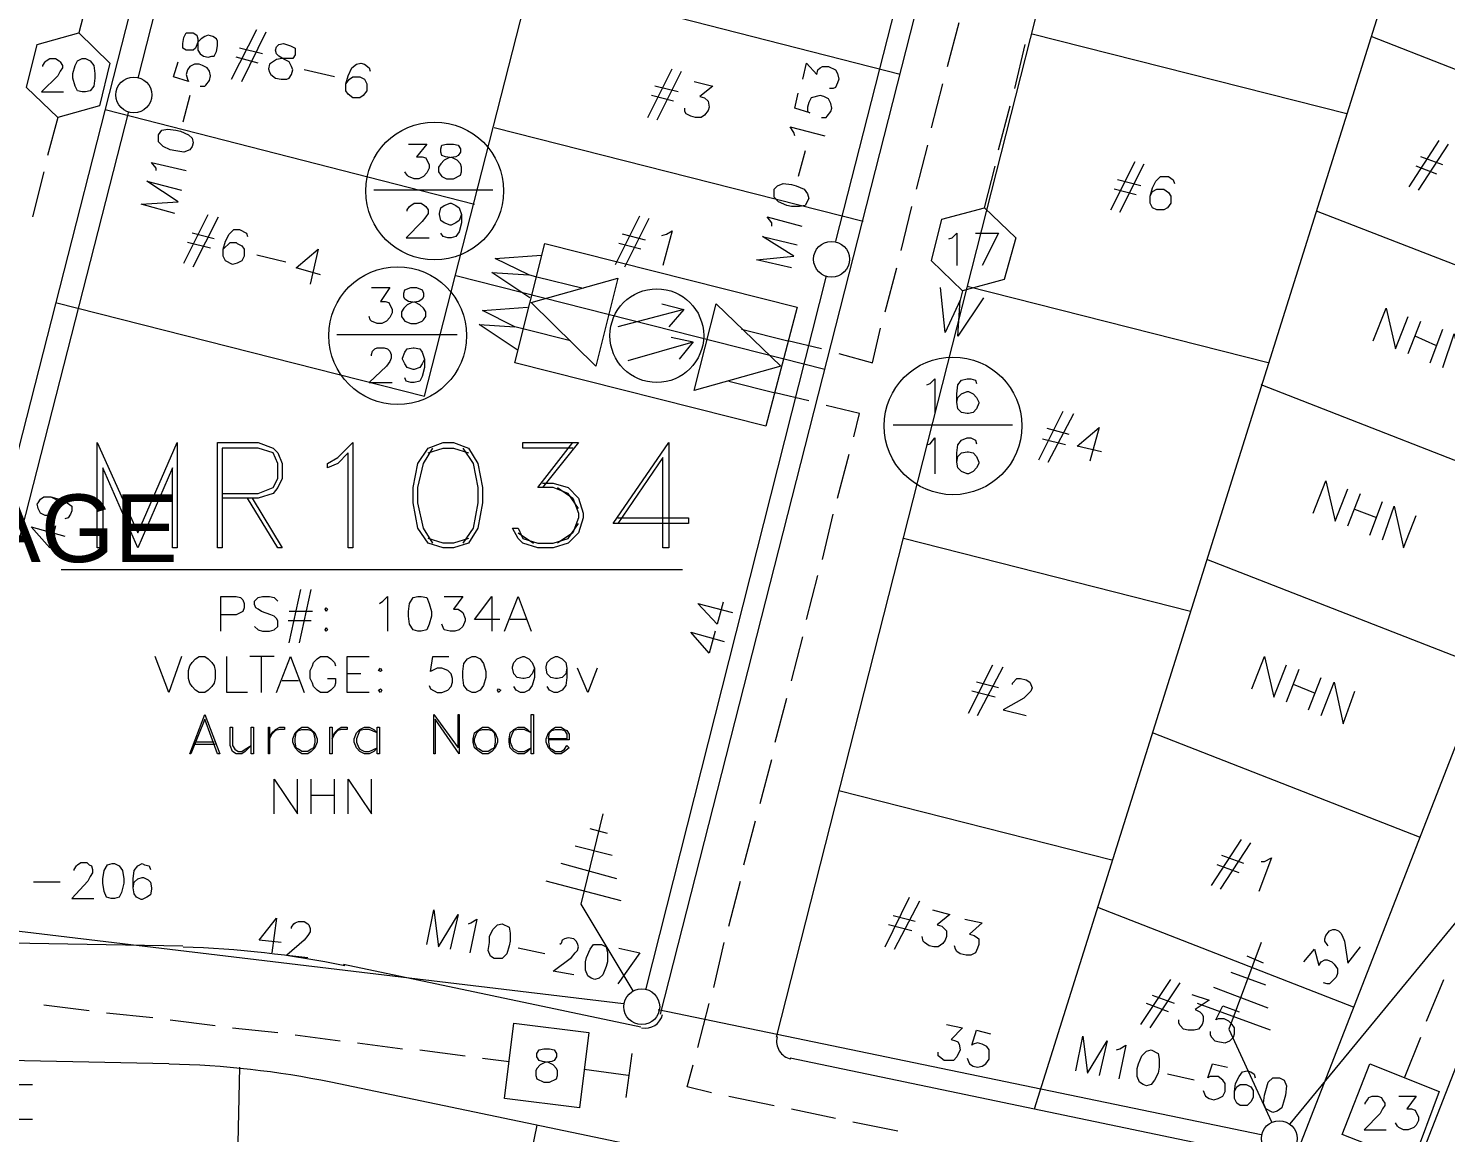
# Model space of a CAD drawing. Header units: millimetres. Extents: x 3.6 to 37.8, y 0.6 to 28.7.
# Drawn here: x 19.08 to 24.19, y 16.17 to 20.15 of the extents above; entities that cross this region are included whole.
import ezdxf

# ---------------------------------------------------------------- set-up
doc = ezdxf.new("R2010")
doc.units = ezdxf.units.MM
for name, color, linetype, true_color in [('PDF_S45$Actives-NodeReceiver', 104, 'Continuous', 0x009525), ('PDF_S45$Cable-565', 23, 'Continuous', 0xdd8a6e), ('PDF_S45$LOTS', 254, 'Continuous', 0xdcdcdc), ('PDF_S45$ROAD', 8, 'Continuous', 0x808080), ('PDF_S45$SDU', 157, 'Continuous', 0x396472), ('PDF_S45$Symbols-Ground', 12, 'Continuous', 0xb80000)]:
    doc.layers.add(name, color=color, linetype=linetype, true_color=true_color)
for name, color, linetype in [('PDF_S45$NAME-ROAD', 7, 'Continuous'), ('PDF_S45$Passives-TapOffs', 7, 'Continuous'), ('PDF_S45$POLE', 7, 'Continuous'), ('PDF_S45$strand', 7, 'Continuous'), ('PDF_S45$Symbols-EndOfLine', 7, 'Continuous'), ('PDF_S45$Symbols-SelfTerminating', 7, 'Continuous'), ('PDF_S45$Symbols-Terminator', 7, 'Continuous'), ('PDF_Text', 7, 'Continuous')]:
    doc.layers.add(name, color=color, linetype=linetype)
doc.styles.add('PDF Swiss721BT-LightCondensed', font='arial.ttf')

msp = doc.modelspace()

# ---------------------------------------------------------------- linework, layer by layer
at = {"layer": 'PDF_S45$Actives-NodeReceiver', "lineweight": 18}
for points in [[(20.8353, 18.9419), (20.9437, 19.3714), (21.8528, 19.1421), (21.7402, 18.7126)], [(21.1272, 18.9294), (20.8937, 19.1588), (21.2064, 19.2463)], [(21.5609, 19.1546), (21.7944, 18.9294), (21.4816, 18.8419)], [(19.6177, 18.6542), (19.6177, 18.2748), (19.6011, 18.2748), (19.6011, 18.5625), (19.476, 18.2748), (19.3509, 18.5625), (19.3509, 18.2748), (19.33, 18.2748), (19.33, 18.6542), (19.476, 18.329)], [(20.2349, 18.2748), (20.2349, 18.6167), (20.1973, 18.5792), (20.1598, 18.5625), (20.1598, 18.5792), (20.1973, 18.6), (20.2515, 18.6542), (20.2515, 18.2748)], [(20.5768, 18.6542), (20.6143, 18.6542), (20.6685, 18.6334), (20.7019, 18.5792), (20.7186, 18.4916), (20.7186, 18.4374), (20.7019, 18.3456), (20.6685, 18.2914), (20.6143, 18.2748), (20.5768, 18.2748), (20.5226, 18.2914), (20.4851, 18.3456), (20.4684, 18.4374), (20.4684, 18.4916), (20.4851, 18.5792), (20.5226, 18.6334)], [(20.4851, 18.0996), (20.4976, 18.0996), (20.5184, 18.0955), (20.5268, 18.0746), (20.5351, 18.0454), (20.5351, 18.0287), (20.5268, 17.9995), (20.5184, 17.9787), (20.4976, 17.9745), (20.4851, 17.9745), (20.4684, 17.9787), (20.4559, 17.9995), (20.4517, 18.0287), (20.4517, 18.0454), (20.4559, 18.0746), (20.4684, 18.0955)], [(20.1556, 18.0579), (20.1598, 18.0538), (20.1556, 18.0454), (20.1515, 18.0538)], [(20.1556, 17.987), (20.1598, 17.9787), (20.1556, 17.9745), (20.1515, 17.9787)], [(19.697, 17.8828), (19.7178, 17.8828), (19.7303, 17.8745), (19.7428, 17.8619), (19.7512, 17.8494), (19.7553, 17.8328), (19.7553, 17.8036), (19.7512, 17.7869), (19.7428, 17.7744), (19.7303, 17.7619), (19.7178, 17.7535), (19.697, 17.7535), (19.6844, 17.7619), (19.6719, 17.7744), (19.6636, 17.7869), (19.6594, 17.8036), (19.6594, 17.8328), (19.6636, 17.8494), (19.6719, 17.8619), (19.6844, 17.8745)], [(20.681, 17.8828), (20.6935, 17.8828), (20.7102, 17.8745), (20.7227, 17.8578), (20.7311, 17.8286), (20.7311, 17.8077), (20.7227, 17.7785), (20.7102, 17.7619), (20.6935, 17.7535), (20.681, 17.7535), (20.6644, 17.7619), (20.6519, 17.7785), (20.6477, 17.8077), (20.6477, 17.8286), (20.6519, 17.8578), (20.6644, 17.8745)], [(20.8979, 17.8202), (20.8854, 17.8077), (20.8687, 17.8036), (20.8645, 17.8036), (20.8437, 17.8077), (20.8312, 17.8202), (20.827, 17.8411), (20.827, 17.8453), (20.8312, 17.8619), (20.8437, 17.8745), (20.8645, 17.8828), (20.8687, 17.8828), (20.8854, 17.8745), (20.8979, 17.8619), (20.9062, 17.8411)], [(21.0188, 17.8202), (21.0063, 17.8077), (20.9896, 17.8036), (20.9813, 17.8036), (20.9646, 17.8077), (20.9521, 17.8202), (20.9479, 17.8411), (20.9479, 17.8453), (20.9521, 17.8619), (20.9646, 17.8745), (20.9813, 17.8828), (20.9896, 17.8828), (21.0063, 17.8745), (21.0188, 17.8619), (21.023, 17.8411)], [(20.3516, 17.8411), (20.3558, 17.8328), (20.3516, 17.8286), (20.3433, 17.8328)], [(20.3516, 17.766), (20.3558, 17.7619), (20.3516, 17.7535), (20.3433, 17.7619)], [(20.7769, 17.766), (20.7853, 17.7619), (20.7769, 17.7535), (20.7728, 17.7619)], [(19.7178, 17.6743), (19.772, 17.5325), (19.7637, 17.5325), (19.7178, 17.6576), (19.6678, 17.5325), (19.6636, 17.5325)], [(20.6352, 17.5325), (20.5476, 17.6576), (20.5476, 17.5325), (20.5434, 17.5325), (20.5434, 17.6743), (20.631, 17.5534), (20.631, 17.6743), (20.6352, 17.6743)], [(20.902, 17.5325), (20.8937, 17.5325), (20.8937, 17.6743), (20.902, 17.6743)], [(19.8846, 17.5617), (19.8638, 17.5409), (19.8512, 17.5325), (19.8304, 17.5325), (19.8179, 17.5409), (19.8095, 17.5617), (19.8095, 17.6284), (19.8179, 17.6284), (19.8179, 17.5617), (19.8262, 17.5492), (19.8387, 17.5409), (19.8512, 17.5409), (19.8638, 17.5492)], [(19.8929, 17.5325), (19.8846, 17.5325), (19.8846, 17.6284), (19.8929, 17.6284)], [(19.9513, 17.5325), (19.9471, 17.5325), (19.9471, 17.6284), (19.9513, 17.6284)], [(20.0055, 17.6201), (19.9888, 17.6201), (19.9722, 17.6159), (19.9597, 17.6034), (19.9513, 17.5867), (19.9597, 17.6076), (19.9722, 17.6201), (19.9888, 17.6284), (20.0055, 17.6284)], [(20.0681, 17.6284), (20.0889, 17.6284), (20.1014, 17.6201), (20.1139, 17.6076), (20.1223, 17.5867), (20.1223, 17.5742), (20.1139, 17.5534), (20.1014, 17.5409), (20.0889, 17.5325), (20.0681, 17.5325), (20.0556, 17.5409), (20.0431, 17.5534), (20.0347, 17.5742), (20.0347, 17.5867), (20.0431, 17.6076), (20.0556, 17.6201)], [(20.1765, 17.5325), (20.1682, 17.5325), (20.1682, 17.6284), (20.1765, 17.6284)], [(20.2307, 17.6201), (20.2098, 17.6201), (20.1973, 17.6159), (20.1848, 17.6034), (20.1765, 17.5867), (20.1848, 17.6076), (20.1973, 17.6201), (20.2098, 17.6284), (20.2307, 17.6284)], [(20.3391, 17.5534), (20.3266, 17.5409), (20.3099, 17.5325), (20.2932, 17.5325), (20.2766, 17.5409), (20.2641, 17.5534), (20.2557, 17.5742), (20.2557, 17.5867), (20.2641, 17.6076), (20.2766, 17.6201), (20.2932, 17.6284), (20.3099, 17.6284), (20.3266, 17.6201), (20.3391, 17.6076), (20.3099, 17.6201), (20.2932, 17.6201), (20.2766, 17.6159), (20.2724, 17.6076), (20.2641, 17.5867), (20.2641, 17.5742), (20.2724, 17.5534), (20.2766, 17.5492), (20.2932, 17.5409), (20.3099, 17.5409)], [(20.3475, 17.5325), (20.3391, 17.5325), (20.3391, 17.6284), (20.3475, 17.6284)], [(20.7186, 17.6284), (20.7394, 17.6284), (20.7519, 17.6201), (20.7644, 17.6076), (20.7728, 17.5867), (20.7728, 17.5742), (20.7644, 17.5534), (20.7519, 17.5409), (20.7394, 17.5325), (20.7186, 17.5325), (20.7061, 17.5409), (20.6894, 17.5534), (20.6852, 17.5742), (20.6852, 17.5867), (20.6894, 17.6076), (20.7061, 17.6201)], [(20.8937, 17.5534), (20.8812, 17.5409), (20.8687, 17.5325), (20.8478, 17.5325), (20.8312, 17.5409), (20.8186, 17.5534), (20.8145, 17.5742), (20.8145, 17.5867), (20.8186, 17.6076), (20.8312, 17.6201), (20.8478, 17.6284), (20.8687, 17.6284), (20.8812, 17.6201), (20.8937, 17.6076), (20.8687, 17.6201), (20.8478, 17.6201), (20.8312, 17.6159), (20.827, 17.6076), (20.8186, 17.5867), (20.8186, 17.5742), (20.827, 17.5534), (20.8312, 17.5492), (20.8478, 17.5409), (20.8687, 17.5409)], [(20.0681, 17.6201), (20.0889, 17.6201), (20.1014, 17.6159), (20.1098, 17.6076), (20.1139, 17.5867), (20.1139, 17.5742), (20.1098, 17.5534), (20.1014, 17.5492), (20.0889, 17.5409), (20.0681, 17.5409), (20.0556, 17.5492), (20.0472, 17.5534), (20.0431, 17.5742), (20.0431, 17.5867), (20.0472, 17.6076), (20.0556, 17.6159)], [(20.7186, 17.6201), (20.7394, 17.6201), (20.7519, 17.6159), (20.7603, 17.6076), (20.7644, 17.5867), (20.7644, 17.5742), (20.7603, 17.5534), (20.7519, 17.5492), (20.7394, 17.5409), (20.7186, 17.5409), (20.7061, 17.5492), (20.6977, 17.5534), (20.6894, 17.5742), (20.6894, 17.5867), (20.6977, 17.6076), (20.7061, 17.6159)]]:
    msp.add_lwpolyline(points, close=True, dxfattribs=at)
for points in [[(21.0813, 19.2088), (20.9145, 19.2505)], [(21.4441, 19.1337), (21.2064, 19.0712)], [(21.3649, 19.1546), (21.4441, 19.1337), (21.3899, 19.0712)], [(21.0355, 19.0212), (20.8687, 19.0629)], [(21.6526, 19.0629), (21.8194, 19.0212)], [(21.244, 18.9503), (21.4775, 19.017), (21.4274, 18.9544)], [(21.3982, 19.0337), (21.4775, 19.017)], [(21.6067, 18.8752), (21.7735, 18.8335)], [(19.7804, 18.4707), (19.9096, 18.4707), (19.9638, 18.4916), (19.9805, 18.5249), (19.9805, 18.5792), (19.9638, 18.6167), (19.9096, 18.6334), (19.7804, 18.6334), (19.7804, 18.2748), (19.7637, 18.2748), (19.7637, 18.6542), (19.9096, 18.6542), (19.9638, 18.6334), (19.9805, 18.6167), (19.9972, 18.5792), (19.9972, 18.5249), (19.9805, 18.4916), (19.9638, 18.4707), (19.9096, 18.4541), (19.7804, 18.4541)], [(21.0438, 18.6334), (20.8645, 18.6334), (20.8645, 18.6542), (21.0647, 18.6542), (20.9354, 18.4916)], [(21.0647, 18.4165), (21.0271, 18.4707), (20.9729, 18.4916), (20.9187, 18.4916), (21.0438, 18.6542)], [(21.2064, 18.3832), (21.4608, 18.3832), (21.4608, 18.3623), (21.1898, 18.3623), (21.3899, 18.6542), (21.3899, 18.2748), (21.3691, 18.2748), (21.3691, 18.6), (21.2064, 18.3623)], [(20.5393, 18.2914), (20.5059, 18.3456), (20.4851, 18.4374), (20.4851, 18.4916), (20.5059, 18.5792), (20.5393, 18.6334)], [(20.5226, 18.6167), (20.5768, 18.6334), (20.6143, 18.6334), (20.6685, 18.6167)], [(20.6477, 18.6334), (20.6852, 18.5792), (20.7019, 18.4916), (20.7019, 18.4374), (20.6852, 18.3456), (20.6477, 18.2914)], [(20.9354, 18.5083), (20.9729, 18.5083), (21.0271, 18.4916), (21.0647, 18.4541), (21.0813, 18.3998), (21.0813, 18.3832), (21.0647, 18.329), (21.0271, 18.2914), (20.9729, 18.2748), (20.9187, 18.2748), (20.8645, 18.2914), (20.8478, 18.3081), (20.827, 18.3456), (20.8478, 18.3456), (20.8645, 18.3081), (20.9187, 18.2914), (20.9729, 18.2914), (21.0271, 18.3081), (21.0647, 18.3623)], [(20.9896, 18.4916), (21.0438, 18.4541), (21.0647, 18.3998), (21.0647, 18.3832), (21.0438, 18.329), (20.9896, 18.2914)], [(19.8888, 18.4541), (19.9972, 18.2748), (19.9805, 18.2748), (19.8721, 18.4541)], [(20.6685, 18.3081), (20.6143, 18.2914), (20.5768, 18.2914), (20.5226, 18.3081)], [(20.8478, 18.329), (20.902, 18.2914)], [(21.4399, 18.1955), (19.2007, 18.1955)], [(19.7762, 17.9745), (19.7762, 18.0996), (19.8304, 18.0996), (19.8471, 18.0955), (19.8554, 18.0871), (19.8596, 18.0746), (19.8596, 18.0579), (19.8554, 18.0454), (19.8304, 18.0329), (19.7762, 18.0329)], [(19.8971, 17.9912), (19.9096, 17.9787), (19.9263, 17.9745), (19.9513, 17.9745), (19.968, 17.9787), (19.9805, 17.9912), (19.9805, 18.0121), (19.9763, 18.0204), (19.968, 18.0287), (19.9555, 18.0329), (19.9221, 18.0454), (19.9096, 18.0538), (19.9013, 18.0579), (19.8971, 18.0704), (19.8971, 18.0829), (19.9096, 18.0955), (19.9263, 18.0996), (19.9513, 18.0996), (19.968, 18.0955), (19.9805, 18.0829)], [(20.0222, 17.9328), (20.0639, 18.1246)], [(20.0597, 17.9328), (20.1014, 18.1246)], [(20.3475, 18.0746), (20.36, 18.0829), (20.3766, 18.0996), (20.3766, 17.9745)], [(20.581, 18.0996), (20.6477, 18.0996), (20.6143, 18.0538), (20.631, 18.0538), (20.6435, 18.0454), (20.6477, 18.0412), (20.656, 18.0204), (20.656, 18.0121), (20.6477, 17.9912), (20.6352, 17.9787), (20.6185, 17.9745), (20.6018, 17.9745), (20.581, 17.9787), (20.5768, 17.987), (20.5726, 17.9995)], [(20.7811, 18.0162), (20.6894, 18.0162), (20.7519, 18.0996), (20.7519, 17.9745)], [(20.7978, 17.9745), (20.8478, 18.0996), (20.8937, 17.9745)], [(20.1056, 18.0454), (20.0222, 18.0454)], [(20.1014, 18.0121), (20.018, 18.0121)], [(20.877, 18.0162), (20.8186, 18.0162)], [(19.6344, 17.8828), (19.5885, 17.7535), (19.5385, 17.8828)], [(19.8721, 17.7535), (19.797, 17.7535), (19.797, 17.8828)], [(19.968, 17.8828), (19.8804, 17.8828)], [(19.9221, 17.7535), (19.9221, 17.8828)], [(19.9763, 17.7535), (20.0264, 17.8828), (20.0764, 17.7535)], [(20.1598, 17.8036), (20.189, 17.8036), (20.189, 17.7869), (20.1848, 17.7744), (20.1723, 17.7619), (20.1598, 17.7535), (20.1348, 17.7535), (20.1223, 17.7619), (20.1098, 17.7744), (20.1056, 17.7869), (20.0973, 17.8036), (20.0973, 17.8328), (20.1056, 17.8494), (20.1098, 17.8619), (20.1223, 17.8745), (20.1348, 17.8828), (20.1598, 17.8828), (20.1723, 17.8745), (20.1848, 17.8619), (20.189, 17.8494)], [(20.3099, 17.7535), (20.2307, 17.7535), (20.2307, 17.8828), (20.3099, 17.8828)], [(20.5268, 17.7785), (20.5309, 17.766), (20.5559, 17.7535), (20.5726, 17.7535), (20.5935, 17.7619), (20.606, 17.7744), (20.6102, 17.7911), (20.6102, 17.8036), (20.606, 17.8202), (20.5935, 17.8328), (20.5726, 17.8411), (20.5559, 17.8411), (20.5309, 17.8286), (20.5393, 17.8828), (20.5976, 17.8828)], [(20.9062, 17.8411), (20.9062, 17.8077), (20.8979, 17.7785), (20.8854, 17.7619), (20.8687, 17.7535), (20.8562, 17.7535), (20.8395, 17.7619), (20.8312, 17.7744)], [(21.023, 17.8411), (21.023, 17.8077), (21.0188, 17.7785), (21.0063, 17.7619), (20.9896, 17.7535), (20.9771, 17.7535), (20.9604, 17.7619), (20.9521, 17.7744)], [(21.1314, 17.8411), (21.098, 17.7535), (21.0605, 17.8411)], [(20.0556, 17.7952), (19.9972, 17.7952)], [(20.2807, 17.8202), (20.2307, 17.8202)], [(20.9562, 17.5867), (20.9604, 17.6076), (20.9688, 17.6159), (20.9813, 17.6201), (21.0021, 17.6201), (21.0146, 17.6159), (21.023, 17.6034), (21.023, 17.5867), (20.9562, 17.5867), (20.9562, 17.5742), (20.9604, 17.5534), (20.9688, 17.5492), (20.9813, 17.5409), (21.0021, 17.5409), (21.0146, 17.5492), (21.023, 17.5617), (21.0313, 17.5534), (21.0146, 17.5409), (21.0021, 17.5325), (20.9813, 17.5325), (20.9688, 17.5409), (20.9562, 17.5534), (20.9479, 17.5742), (20.9479, 17.5867), (20.9562, 17.6076), (20.9688, 17.6201), (20.9813, 17.6284), (21.0021, 17.6284), (21.0146, 17.6201), (21.023, 17.6159), (21.0313, 17.6034), (21.0313, 17.5826), (20.9562, 17.5826)], [(19.7512, 17.5742), (19.6844, 17.5742)], [(19.7553, 17.5659), (19.6761, 17.5659)]]:
    msp.add_lwpolyline(points, dxfattribs=at)
msp.add_circle((21.3469, 19.0395), 0.1689, dxfattribs=at)
at = {"layer": 'PDF_S45$Cable-565', "lineweight": 13}
for points in [[(19.305, 20.2888), (19.2633, 20.1303)], [(22.3948, 20.0094), (22.4365, 20.1679)], [(22.6367, 19.9302), (22.6742, 20.0886)], [(22.3365, 19.7884), (22.3782, 19.9469)], [(19.1882, 19.8259), (19.1507, 19.6883)], [(22.5783, 19.7092), (22.62, 19.8676)], [(22.2823, 19.5674), (22.324, 19.7259)], [(19.1382, 19.6299), (19.0965, 19.4673)], [(22.5283, 19.5007), (22.5658, 19.6508)], [(22.228, 19.3464), (22.2656, 19.5049)], [(22.1697, 19.1254), (22.2114, 19.2839)], [(22.0029, 18.9753), (22.1238, 18.9419), (22.153, 19.067)], [(21.9403, 18.992), (21.8194, 19.0212)], [(21.8945, 18.8043), (21.7735, 18.8335)], [(22.0571, 18.6751), (22.0779, 18.7585), (21.957, 18.7876)], [(21.9987, 18.4541), (22.0404, 18.6125)], [(21.9445, 18.2331), (21.982, 18.3957)], [(21.8861, 18.0162), (21.9278, 18.1747)], [(21.8319, 17.7952), (21.8736, 17.9537)], [(21.7735, 17.5742), (21.8152, 17.7327)], [(21.7193, 17.3532), (21.761, 17.5117)], [(21.6609, 17.1322), (21.7026, 17.2907)], [(21.6067, 16.9112), (21.6484, 17.0738)], [(21.5525, 16.6902), (21.5901, 16.8528)], [(24.1211, 16.5693), (24.1837, 16.7194)], [(19.1382, 16.6277), (19.3008, 16.6068)], [(21.4942, 16.4734), (21.5359, 16.6318)], [(19.3634, 16.5985), (19.5302, 16.5818)], [(19.5927, 16.5735), (19.7553, 16.5526)], [(19.8179, 16.5443), (19.9805, 16.5276)], [(20.0431, 16.5193), (20.2057, 16.4984)], [(24.0419, 16.365), (24.1003, 16.5109)], [(20.2682, 16.4901), (20.4308, 16.4692)], [(20.4934, 16.465), (20.656, 16.4442)], [(20.7186, 16.4359), (20.8145, 16.4233)], [(21.5442, 16.3108), (21.4566, 16.3316), (21.4775, 16.4108)], [(21.6067, 16.2983), (21.7694, 16.2649)], [(21.8319, 16.2524), (21.9904, 16.219)], [(22.0529, 16.2065), (22.2155, 16.1732)]]:
    msp.add_lwpolyline(points, dxfattribs=at)
at = {"layer": 'PDF_S45$LOTS', "lineweight": 0}
for points in [[(19.1799, 19.1588), (20.5101, 18.821), (21.5734, 22.9825)], [(22.7076, 16.2524), (24.6799, 22.528)], [(22.2239, 19.9802), (20.8937, 20.3221)], [(23.8334, 19.8384), (22.6992, 20.1262)], [(25.051, 19.6758), (23.921, 20.1178)], [(19.3592, 19.8551), (20.6894, 19.5132)], [(22.0904, 19.4506), (20.7603, 19.7884)], [(24.8133, 19.067), (23.725, 19.4882)], [(21.9528, 18.9169), (20.6227, 19.2547)], [(23.5499, 18.9419), (22.4657, 19.2171)], [(24.5715, 18.4541), (23.5249, 18.8627)], [(23.2705, 18.0454), (22.2364, 18.3081)], [(24.3338, 17.8411), (23.3289, 18.2331)], [(24.0961, 17.2323), (23.1329, 17.6076)], [(22.987, 17.1489), (22.0029, 17.3991)], [(23.8584, 16.6193), (22.9369, 16.9779)], [(19.8429, 16.4025), (19.8095, 14.868)], [(20.9145, 16.194), (20.7769, 15.5185)]]:
    msp.add_lwpolyline(points, dxfattribs=at)
at = {"layer": 'PDF_S45$NAME-ROAD', "lineweight": 9}
msp.add_lwpolyline([(19.0965, 16.2149), (19.0006, 16.2149), (19.0048, 16.34), (19.0965, 16.34)], dxfattribs=at)
at = {"layer": 'PDF_S45$Passives-TapOffs', "lineweight": 9}
for points in [[(19.3384, 19.8676), (19.1882, 19.8259), (19.0757, 19.9343), (19.1132, 20.0886), (19.2633, 20.1303), (19.3759, 20.0219)], [(19.2758, 20.0386), (19.2883, 20.0386), (19.305, 20.0303), (19.3175, 20.0136), (19.3217, 19.9844), (19.3217, 19.9677), (19.3175, 19.9385), (19.305, 19.9218), (19.2883, 19.9177), (19.2758, 19.9177), (19.2591, 19.9218), (19.2508, 19.9385), (19.2424, 19.9677), (19.2424, 19.9844), (19.2508, 20.0136), (19.2591, 20.0303)], [(22.5992, 19.2422), (22.449, 19.2005), (22.3365, 19.3089), (22.374, 19.459), (22.5283, 19.5007), (22.6409, 19.3923)], [(21.0688, 16.2566), (20.7978, 16.2899), (20.8312, 16.561), (21.1022, 16.5276)], [(20.9396, 16.4692), (20.9604, 16.4692), (20.9771, 16.465), (20.9854, 16.4525), (20.9854, 16.44), (20.9771, 16.4275), (20.9688, 16.4233), (20.9437, 16.4192), (20.9271, 16.4108), (20.9145, 16.3983), (20.9104, 16.39), (20.9104, 16.3733), (20.9145, 16.3608), (20.9396, 16.3483), (20.9604, 16.3483), (20.9854, 16.3608), (20.9896, 16.3733), (20.9896, 16.39), (20.9854, 16.3983), (20.9729, 16.4108), (20.9562, 16.4192), (20.9354, 16.4233), (20.9229, 16.4275), (20.9145, 16.44), (20.9145, 16.4525), (20.9229, 16.465)], [(23.8168, 16.1607), (23.9168, 16.415), (24.167, 16.3149), (24.0711, 16.0606)]]:
    msp.add_lwpolyline(points, close=True, dxfattribs=at)
for points in [[(19.134, 20.0094), (19.134, 20.0136), (19.1424, 20.0261), (19.1465, 20.0303), (19.1591, 20.0386), (19.1799, 20.0386), (19.1924, 20.0303), (19.1966, 20.0261), (19.2049, 20.0136), (19.2049, 20.0052), (19.1966, 19.9927), (19.1882, 19.976), (19.1299, 19.9177), (19.2091, 19.9177)], [(22.399, 19.3881), (22.4115, 19.3923), (22.4282, 19.4089), (22.4282, 19.2922)], [(22.4949, 19.4089), (22.5783, 19.4089), (22.5199, 19.2922)], [(23.9001, 16.2691), (23.9001, 16.2732), (23.9085, 16.2857), (23.9127, 16.2941), (23.9252, 16.2983), (23.946, 16.2983), (23.9585, 16.2941), (23.9627, 16.2857), (23.971, 16.2732), (23.971, 16.2649), (23.9627, 16.2524), (23.9544, 16.2357), (23.896, 16.1773), (23.9752, 16.1773)], [(24.0211, 16.2983), (24.0836, 16.2983), (24.0503, 16.2524), (24.0669, 16.2524), (24.0795, 16.2482), (24.092, 16.2232), (24.092, 16.2107), (24.0836, 16.194), (24.0753, 16.1857), (24.0544, 16.1773), (24.0378, 16.1773), (24.0211, 16.1857), (24.0169, 16.1898), (24.0086, 16.2023)]]:
    msp.add_lwpolyline(points, dxfattribs=at)
at = {"layer": 'PDF_S45$POLE', "lineweight": 0}
for points in [[(19.6386, 20.0928), (19.6428, 20.1136), (19.6511, 20.1303), (19.6761, 20.1303), (19.6886, 20.122), (19.6928, 20.1095), (19.6928, 20.0678), (19.7011, 20.0553), (19.7136, 20.0469), (19.7303, 20.0428), (19.7428, 20.0469), (19.7512, 20.0469), (19.7595, 20.0636), (19.7637, 20.0845), (19.7637, 20.1011), (19.7595, 20.1095), (19.747, 20.1178), (19.7303, 20.122), (19.7178, 20.1178), (19.7053, 20.1095), (19.6928, 20.097), (19.6844, 20.0761), (19.6761, 20.0678), (19.6511, 20.0678), (19.6386, 20.0761)], [(19.551, 19.7384), (19.551, 19.7634), (19.5635, 19.7801), (19.5844, 19.7842), (19.6136, 19.7801), (19.6302, 19.7759), (19.6594, 19.7634), (19.6719, 19.7509), (19.6761, 19.7342), (19.6719, 19.7217), (19.6636, 19.7092), (19.6428, 19.7008), (19.6136, 19.705), (19.5927, 19.7092), (19.5677, 19.7217)], [(21.7694, 19.5382), (21.7694, 19.5674), (21.7819, 19.5799), (21.8027, 19.5883), (21.8319, 19.5841), (21.8486, 19.5799), (21.8778, 19.5674), (21.8903, 19.5507), (21.8945, 19.534), (21.882, 19.509), (21.8611, 19.5049), (21.8319, 19.5049), (21.8152, 19.509), (21.786, 19.5215)], [(19.3842, 17.1364), (19.3926, 17.1364), (19.4092, 17.1281), (19.4218, 17.1114), (19.4259, 17.0822), (19.4259, 17.0655), (19.4176, 17.0321), (19.4092, 17.0155), (19.3926, 17.0113), (19.3801, 17.0113), (19.3634, 17.0155), (19.355, 17.0363), (19.3509, 17.0655), (19.3509, 17.0822), (19.355, 17.1114), (19.3675, 17.1322)], [(19.4634, 17.0697), (19.476, 17.0822), (19.4926, 17.0864), (19.4968, 17.0864), (19.5135, 17.078), (19.5218, 17.0697), (19.526, 17.0488), (19.526, 17.0447), (19.5218, 17.0238), (19.5093, 17.0155), (19.4926, 17.0071), (19.4885, 17.0071), (19.4718, 17.0155), (19.4634, 17.028), (19.4593, 17.0488)], [(20.7895, 16.9196), (20.8145, 16.9071), (20.8186, 16.8862), (20.8186, 16.857), (20.8145, 16.8403), (20.8061, 16.8111), (20.7895, 16.7945), (20.7603, 16.7945), (20.7478, 16.8028), (20.7394, 16.8237), (20.7436, 16.8528), (20.7436, 16.8737), (20.7561, 16.8987), (20.7728, 16.9154)], [(21.1189, 16.8445), (21.1481, 16.8445), (21.1647, 16.8362), (21.1689, 16.8153), (21.1689, 16.782), (21.1647, 16.7653), (21.1522, 16.7361), (21.1397, 16.7236), (21.123, 16.7194), (21.1105, 16.7236), (21.098, 16.7319), (21.0897, 16.7528), (21.0897, 16.782), (21.0939, 16.7986), (21.1064, 16.8278)], [(23.1287, 16.465), (23.1537, 16.4525), (23.1579, 16.4317), (23.1579, 16.4025), (23.1537, 16.3817), (23.1412, 16.3566), (23.1287, 16.34), (23.1121, 16.3358), (23.0995, 16.34), (23.087, 16.3483), (23.0787, 16.3691), (23.0787, 16.3983), (23.0829, 16.415), (23.0954, 16.4442), (23.1121, 16.4609)], [(23.5666, 16.365), (23.5916, 16.365), (23.6083, 16.3566), (23.6166, 16.3358), (23.6124, 16.3024), (23.6083, 16.2857), (23.5999, 16.2566), (23.5832, 16.244), (23.5666, 16.2399), (23.5415, 16.2524), (23.5332, 16.2732), (23.5374, 16.3024), (23.5415, 16.3191), (23.5499, 16.3483)], [(23.4373, 16.3316), (23.4498, 16.34), (23.4707, 16.34), (23.4873, 16.3316), (23.4957, 16.3191), (23.4957, 16.2941), (23.4873, 16.2774), (23.4748, 16.2649), (23.4498, 16.2649), (23.4373, 16.2732), (23.429, 16.2899), (23.429, 16.3149)]]:
    msp.add_lwpolyline(points, close=True, dxfattribs=at)
for points in [[(19.7011, 19.9385), (19.7178, 19.9385), (19.722, 19.9427), (19.7345, 19.9594), (19.7387, 19.976), (19.7345, 19.9927), (19.7261, 20.0052), (19.7095, 20.0136), (19.697, 20.0177), (19.6803, 20.0177), (19.6636, 20.0094), (19.6553, 19.9969), (19.6511, 19.9802), (19.6553, 19.9635), (19.6594, 19.9552), (19.6052, 19.9719), (19.6219, 20.0261)], [(21.8736, 19.9635), (21.8861, 20.0219), (21.9236, 19.9802), (21.9278, 19.9969), (21.9362, 20.0052), (21.9445, 20.0094), (21.9653, 20.0094), (21.9904, 19.9969), (21.9987, 19.9844), (22.0029, 19.9635), (21.9987, 19.951), (21.9904, 19.9343), (21.982, 19.9302), (21.9695, 19.9302)], [(19.6636, 19.9052), (19.6386, 19.8093)], [(21.9403, 19.8259), (21.957, 19.8259), (21.9612, 19.8301), (21.9737, 19.8468), (21.9779, 19.8593), (21.9737, 19.876), (21.9653, 19.8926), (21.9487, 19.901), (21.9362, 19.9052), (21.9028, 19.8968), (21.8945, 19.8801), (21.8903, 19.8635), (21.8903, 19.8468), (21.8986, 19.8426), (21.8444, 19.8593), (21.8569, 19.9135)], [(21.8444, 19.7592), (21.8403, 19.7717), (21.8277, 19.7926), (21.9528, 19.7592)], [(21.882, 19.705), (21.8569, 19.6133)], [(19.5427, 19.6341), (19.5427, 19.6425), (19.526, 19.6633), (19.6511, 19.6341)], [(19.6094, 19.4798), (19.4885, 19.5132), (19.6219, 19.5215), (19.5093, 19.5966), (19.6344, 19.5632)], [(21.761, 19.434), (21.761, 19.4465), (21.7443, 19.4673), (21.8694, 19.434)], [(21.8319, 19.2839), (21.7068, 19.313), (21.8403, 19.3256), (21.7277, 19.3964), (21.8528, 19.3672)], [(19.2466, 17.1114), (19.2466, 17.1155), (19.255, 17.1281), (19.2591, 17.1322), (19.2716, 17.1406), (19.2925, 17.1406), (19.3008, 17.1322), (19.3092, 17.1281), (19.3133, 17.1155), (19.3133, 17.103), (19.305, 17.0905), (19.2967, 17.0738), (19.2383, 17.0113), (19.3175, 17.0113)], [(19.4593, 17.0488), (19.4593, 17.0822), (19.4634, 17.1114), (19.476, 17.1281), (19.4926, 17.1364), (19.501, 17.1322), (19.5177, 17.1281), (19.5218, 17.1155)], [(19.1966, 17.0697), (19.1007, 17.0697)], [(20.5184, 16.8445), (20.5434, 16.9696), (20.5601, 16.8362), (20.631, 16.9529), (20.6018, 16.8278)], [(20.6685, 16.9196), (20.6769, 16.9237), (20.6977, 16.9362), (20.6727, 16.8153)], [(21.048, 16.7361), (20.9729, 16.7486), (21.0396, 16.7986), (21.0522, 16.8153), (21.0605, 16.8237), (21.0647, 16.8362), (21.0605, 16.8487), (21.0563, 16.857), (21.048, 16.8654), (21.0271, 16.8695), (21.0146, 16.8654), (21.0063, 16.8612), (21.0021, 16.8487), (20.9979, 16.8445)], [(20.9437, 16.8111), (20.8478, 16.832)], [(21.2106, 16.832), (21.2857, 16.8153), (21.2064, 16.7027)], [(22.8577, 16.39), (22.8827, 16.5151), (22.8994, 16.3817), (22.9703, 16.4984), (22.9411, 16.3733)], [(23.0036, 16.465), (23.0161, 16.4692), (23.037, 16.4817), (23.012, 16.3608)], [(23.3164, 16.3191), (23.3205, 16.3066), (23.3247, 16.2983), (23.3372, 16.2899), (23.3539, 16.2857), (23.3706, 16.2899), (23.3873, 16.2983), (23.3956, 16.3149), (23.3956, 16.3441), (23.3873, 16.3566), (23.3706, 16.3691), (23.3414, 16.3691), (23.3331, 16.365), (23.3497, 16.415), (23.4039, 16.4025)], [(23.283, 16.3566), (23.1871, 16.3775)], [(23.429, 16.3149), (23.4331, 16.3441), (23.4456, 16.3691), (23.4581, 16.3858), (23.4748, 16.39), (23.4873, 16.3858), (23.4998, 16.3775), (23.504, 16.365)]]:
    msp.add_lwpolyline(points, dxfattribs=at)
for centre in [(19.4621, 19.9069), (21.9766, 19.3147), (21.2927, 16.6209), (23.5904, 16.1455)]:
    msp.add_circle(centre, 0.0646, dxfattribs=at)
at = {"layer": 'PDF_S45$ROAD', "lineweight": 0}
for points in [[(20.4892, 24.2876), (18.6128, 16.9362)], [(21.3607, 16.5943), (23.1621, 23.6663)], [(21.7777, 16.5109), (23.5749, 23.5746)], [(25.595, 21.0749), (23.6583, 16.1064)], [(19.5885, 16.415), (15.1977, 16.5067), (8.3133, 18.8502)], [(18.6712, 16.857), (19.6386, 16.8403)], [(20.2182, 16.7736), (21.2898, 16.5484)], [(23.5832, 16.0689), (21.8277, 16.4359)]]:
    msp.add_lwpolyline(points, dxfattribs=at)
for points in [[(24.1313, 15.9489, -0.461402), (24.0836, 16.0356), (25.9438, 20.801)], [(23.6458, 15.6227), (20.1723, 16.3483, 0.046533), (19.5894, 16.4137)]]:
    msp.add_lwpolyline(points, format="xyb", dxfattribs=at)
for centre, radius, start, end in [((19.5747, 13.6769), 3.1586, 78.1677, 88.8245), ((21.3052, 16.6084), 0.0646, 258.1677, 345.7177), ((21.8432, 16.4958), 0.0646, 165.7178, 258.1677)]:
    msp.add_arc(centre, radius, start, end, dxfattribs=at)
at = {"layer": 'PDF_S45$SDU', "lineweight": 0}
for points in [[(19.8137, 19.9635), (19.9055, 20.1428)], [(19.8512, 19.9552), (19.9388, 20.1345)], [(19.9263, 20.0553), (19.8429, 20.0761)], [(19.9096, 20.0219), (19.8304, 20.0428)], [(20.1848, 19.9719), (20.0764, 19.9969)], [(20.2265, 19.9469), (20.2349, 19.976), (20.2474, 20.0052), (20.2641, 20.0177), (20.2807, 20.0219), (20.2932, 20.0177), (20.3099, 20.0052), (20.3141, 19.9927)], [(21.3149, 19.8259), (21.4024, 20.0011)], [(21.3482, 19.8176), (21.4358, 19.9927)], [(21.4233, 19.9177), (21.3399, 19.9385)], [(21.4816, 19.9552), (21.5484, 19.9385), (21.5025, 19.901), (21.5192, 19.8968), (21.5317, 19.8843), (21.5359, 19.8635), (21.5317, 19.851), (21.5192, 19.8343), (21.5067, 19.8259), (21.4858, 19.8259), (21.4691, 19.8301), (21.4525, 19.8384), (21.4483, 19.8468), (21.4483, 19.8593)], [(21.4066, 19.8843), (21.3274, 19.9052)], [(24.0586, 19.5757), (24.167, 19.7425)], [(24.092, 19.5632), (24.2004, 19.73)], [(22.9828, 19.4923), (23.0704, 19.6675)], [(24.1795, 19.655), (24.1003, 19.6842)], [(23.0161, 19.484), (23.1037, 19.6591)], [(24.1587, 19.6216), (24.0836, 19.6508)], [(23.0745, 19.5466), (22.9953, 19.5674)], [(23.0912, 19.5799), (23.0078, 19.6008)], [(23.1246, 19.5424), (23.1329, 19.5716), (23.1454, 19.5966), (23.1621, 19.6133), (23.1913, 19.6133), (23.208, 19.6008), (23.2121, 19.5883)], [(19.6428, 19.3005), (19.7303, 19.4757)], [(19.6761, 19.288), (19.7678, 19.4673)], [(21.1981, 19.2964), (21.2857, 19.4715)], [(21.2315, 19.288), (21.319, 19.4632)], [(19.7845, 19.3506), (19.8095, 19.3756), (19.8304, 19.3756), (19.8346, 19.3714), (19.8512, 19.3631), (19.8596, 19.3506), (19.8596, 19.3256), (19.8512, 19.3089), (19.8346, 19.3005), (19.8179, 19.2964), (19.7929, 19.3089), (19.7845, 19.3256), (19.7845, 19.3506), (19.7929, 19.3798), (19.8054, 19.4048), (19.8221, 19.4215), (19.8429, 19.4215), (19.8679, 19.4089), (19.8721, 19.3964)], [(21.3649, 19.4006), (21.3816, 19.4048), (21.4024, 19.4173), (21.3691, 19.2922)], [(19.7387, 19.3547), (19.6553, 19.3756)], [(19.7512, 19.3881), (19.6719, 19.4089)], [(21.2898, 19.3506), (21.2106, 19.3714)], [(21.3065, 19.3839), (21.2231, 19.4048)], [(20.0097, 19.3047), (19.9055, 19.3297)], [(20.1348, 19.2588), (20.0472, 19.2839), (20.1265, 19.3506), (20.0973, 19.2255)], [(23.9293, 19.0212), (23.9752, 19.1379), (24.0086, 18.992), (24.0544, 19.1087)], [(24.0544, 18.9753), (24.1003, 19.092)], [(24.1337, 18.9419), (24.1795, 19.0629)], [(24.1545, 19.0045), (24.0795, 19.0378)], [(24.1795, 18.9252), (24.2212, 19.0462), (24.2546, 18.8961), (24.3005, 19.0128)], [(22.7243, 18.5917), (22.8118, 18.7668)], [(22.7576, 18.5833), (22.8494, 18.7585)], [(22.8327, 18.6834), (22.7534, 18.7042)], [(22.9494, 18.6209), (22.8619, 18.6417), (22.9411, 18.7084), (22.9077, 18.5875)], [(22.8202, 18.6459), (22.7368, 18.6667)], [(23.7125, 18.3998), (23.7584, 18.5166), (23.7917, 18.3707), (23.8376, 18.4874)], [(23.8376, 18.354), (23.8835, 18.4707)], [(23.9168, 18.3206), (23.9627, 18.4415)], [(23.9418, 18.3832), (23.8626, 18.4124)], [(23.9627, 18.3039), (24.0044, 18.4249), (24.0378, 18.2748), (24.0836, 18.3915)], [(23.4915, 17.766), (23.5374, 17.8828), (23.5707, 17.7368), (23.6166, 17.8536)], [(22.4699, 17.6785), (22.5575, 17.8536)], [(22.5033, 17.6701), (22.595, 17.8453)], [(23.6166, 17.7202), (23.6625, 17.8369)], [(22.5783, 17.7702), (22.4991, 17.7911)], [(22.6283, 17.7827), (22.6283, 17.7869), (22.645, 17.8036), (22.6575, 17.8036), (22.6784, 17.7994), (22.6909, 17.7911), (22.6951, 17.7827), (22.6992, 17.7702), (22.6951, 17.7577), (22.67, 17.7327), (22.595, 17.691), (22.6784, 17.6701)], [(23.7208, 17.7494), (23.6416, 17.7827)], [(23.6958, 17.691), (23.7417, 17.8077)], [(23.7417, 17.6701), (23.7876, 17.7911), (23.8209, 17.6409), (23.8626, 17.7577)], [(22.5658, 17.7368), (22.4824, 17.7577)], [(19.968, 17.3157), (19.968, 17.4408), (20.0514, 17.3157), (20.0514, 17.4408)], [(20.1014, 17.3157), (20.1014, 17.4408)], [(20.1848, 17.3157), (20.1848, 17.4408)], [(20.2349, 17.3157), (20.2349, 17.4408), (20.3183, 17.3157), (20.3183, 17.4408)], [(20.1848, 17.3824), (20.1014, 17.3824)], [(23.3456, 17.0572), (23.454, 17.224)], [(23.3789, 17.0447), (23.4873, 17.2114)], [(23.4623, 17.1364), (23.3831, 17.1656)], [(23.4456, 17.103), (23.3664, 17.1322)], [(23.5249, 17.1447), (23.5374, 17.1447), (23.5624, 17.1572), (23.5165, 17.0363)], [(22.1697, 16.8362), (22.2572, 17.0155)], [(22.203, 16.8278), (22.2948, 17.003)], [(22.3406, 16.9696), (22.4032, 16.9529), (22.3573, 16.9154), (22.374, 16.9112), (22.3907, 16.8945), (22.3907, 16.8737), (22.3865, 16.8612), (22.3782, 16.8487), (22.3615, 16.8362), (22.3448, 16.8362), (22.3281, 16.8403), (22.3114, 16.8528), (22.3073, 16.857), (22.3031, 16.8737)], [(22.2656, 16.8945), (22.1822, 16.9154)], [(22.2781, 16.9279), (22.1989, 16.9487)], [(22.4574, 16.9362), (22.5199, 16.9237), (22.4741, 16.882), (22.4907, 16.8779), (22.5033, 16.8695), (22.5074, 16.8654), (22.5074, 16.8445), (22.5033, 16.832), (22.4949, 16.8153), (22.4782, 16.807), (22.4616, 16.807), (22.4407, 16.8111), (22.4282, 16.8195), (22.424, 16.8278), (22.4199, 16.8403)], [(23.0912, 16.5568), (23.1996, 16.7194)], [(23.1246, 16.5443), (23.233, 16.7069)], [(23.2121, 16.6318), (23.1329, 16.661)], [(23.2747, 16.6652), (23.3372, 16.6444), (23.2872, 16.611), (23.3039, 16.6027), (23.3122, 16.5943), (23.3164, 16.586), (23.3164, 16.5693), (23.3122, 16.5568), (23.2997, 16.5401), (23.283, 16.5359), (23.2622, 16.5359), (23.2455, 16.5401), (23.233, 16.5526), (23.2288, 16.561), (23.2288, 16.5735)], [(23.1913, 16.6027), (23.1121, 16.6318)], [(23.3414, 16.5318), (23.3414, 16.5193), (23.3456, 16.5109), (23.3581, 16.4984), (23.3747, 16.4942), (23.3956, 16.4901), (23.4123, 16.4984), (23.4248, 16.5109), (23.429, 16.5234), (23.429, 16.5443), (23.4206, 16.5568), (23.4081, 16.5693), (23.3914, 16.5776), (23.3706, 16.5776), (23.3622, 16.5735), (23.3873, 16.6235), (23.4456, 16.6027)]]:
    msp.add_lwpolyline(points, dxfattribs=at)
for points in [[(20.0014, 20.0928), (20.0264, 20.0845), (20.0431, 20.0761), (20.0431, 20.0511), (20.0347, 20.0386), (19.9972, 20.0386), (19.9763, 20.0344), (19.9513, 20.0177), (19.9471, 20.0011), (19.9513, 19.9886), (19.9555, 19.9802), (19.9722, 19.9677), (19.993, 19.9635), (20.0139, 19.9635), (20.0222, 19.9677), (20.0305, 19.9802), (20.0347, 19.9969), (20.0305, 20.0094), (20.0222, 20.0261), (20.0055, 20.0344), (19.9847, 20.0469), (19.9763, 20.0553), (19.9722, 20.0678), (19.9763, 20.0803), (19.9847, 20.0886)], [(20.239, 19.9635), (20.2515, 19.9719), (20.2766, 19.9719), (20.2932, 19.9635), (20.3016, 19.9469), (20.3016, 19.9218), (20.2891, 19.9052), (20.2766, 19.8968), (20.2515, 19.8968), (20.2349, 19.9093), (20.2265, 19.9218), (20.2265, 19.9469)], [(23.1329, 19.5591), (23.1496, 19.5674), (23.1746, 19.5674), (23.1913, 19.5549), (23.1996, 19.5424), (23.1996, 19.5174), (23.1871, 19.5007), (23.1746, 19.4923), (23.1496, 19.4923), (23.1329, 19.5007), (23.1246, 19.5174), (23.1246, 19.5424)]]:
    msp.add_lwpolyline(points, close=True, dxfattribs=at)
at = {"layer": 'PDF_S45$strand', "color": 254, "lineweight": 0, "true_color": 0xdcdcdc}
for points in [[(22.6909, 22.1235), (21.9904, 19.3798)], [(20.0014, 22.0276), (19.476, 19.9677)], [(19.4426, 19.8468), (18.7129, 16.9946)], [(21.957, 19.2547), (21.3065, 16.6819)], [(23.6291, 16.1982), (24.7591, 17.5701)], [(18.7587, 16.9279), (21.2273, 16.6318)], [(21.3524, 16.611), (23.5249, 16.1607)]]:
    msp.add_lwpolyline(points, dxfattribs=at)
at = {"layer": 'PDF_S45$strand', "lineweight": 0}
msp.add_lwpolyline([(19.1799, 18.4499), (19.1882, 18.4374), (19.1924, 18.4165), (19.1882, 18.4124), (19.1799, 18.3998), (19.1674, 18.3915), (19.1424, 18.3915), (19.1257, 18.3998), (19.1174, 18.4165), (19.1132, 18.4332), (19.1174, 18.4374), (19.1257, 18.4499), (19.1382, 18.4582), (19.1632, 18.4582)], close=True, dxfattribs=at)
for points in [[(19.1632, 18.4582), (19.1924, 18.4499), (19.2216, 18.4374), (19.2383, 18.4249), (19.2383, 18.4082), (19.2341, 18.3957), (19.2258, 18.3832), (19.2133, 18.379)], [(19.1799, 18.354), (19.1591, 18.2748), (19.0923, 18.3498), (19.2133, 18.3165)], [(21.5859, 18.0788), (21.565, 17.9995), (21.4942, 18.0746), (21.6193, 18.0412)], [(21.5567, 17.9745), (21.5359, 17.8953), (21.4691, 17.9704), (21.5901, 17.937)], [(19.993, 16.8528), (19.9138, 16.8612), (19.9763, 16.9404), (19.9597, 16.8153)], [(20.0305, 16.9029), (20.0305, 16.9071), (20.0389, 16.9196), (20.0431, 16.9237), (20.0556, 16.9279), (20.0764, 16.9279), (20.0889, 16.9196), (20.0931, 16.9154), (20.0973, 16.9029), (20.0973, 16.8904), (20.0889, 16.8779), (20.0764, 16.8612), (20.0139, 16.807), (20.0889, 16.7986)], [(23.7667, 16.8403), (23.7625, 16.8445), (23.7542, 16.857), (23.7542, 16.8654), (23.7584, 16.8779), (23.7709, 16.8945), (23.7834, 16.8987), (23.7917, 16.8987), (23.8042, 16.8945), (23.8126, 16.8862), (23.8168, 16.8779), (23.8251, 16.857), (23.8376, 16.7778), (23.8835, 16.8362)], [(23.6791, 16.782), (23.7167, 16.8278), (23.7334, 16.7694), (23.7417, 16.782), (23.7542, 16.7903), (23.7625, 16.7903), (23.7792, 16.782), (23.7876, 16.7736), (23.8001, 16.7569), (23.8001, 16.7403), (23.7959, 16.7277), (23.7709, 16.7027), (23.7625, 16.7027), (23.75, 16.7069)], [(22.3907, 16.5568), (22.449, 16.5443), (22.4073, 16.5026), (22.424, 16.4984), (22.4324, 16.4942), (22.4365, 16.4859), (22.4407, 16.465), (22.4282, 16.44), (22.4157, 16.4275), (22.3823, 16.4275), (22.3657, 16.44), (22.3615, 16.4442), (22.3615, 16.4567)], [(22.4657, 16.4359), (22.4699, 16.4233), (22.4741, 16.415), (22.4866, 16.4067), (22.5033, 16.4025), (22.5199, 16.4067), (22.5324, 16.415), (22.545, 16.4317), (22.545, 16.465), (22.5366, 16.4776), (22.5199, 16.4859), (22.5033, 16.4901), (22.4866, 16.4859), (22.4824, 16.4817), (22.4991, 16.5359), (22.5491, 16.5234)]]:
    msp.add_lwpolyline(points, dxfattribs=at)
at = {"layer": 'PDF_S45$Symbols-EndOfLine', "lineweight": 9}
for points in [[(20.4517, 19.73), (20.5184, 19.73), (20.4809, 19.6842), (20.5017, 19.6842), (20.5142, 19.68), (20.5268, 19.655), (20.5268, 19.6425), (20.5184, 19.6258), (20.5059, 19.6133), (20.4892, 19.6049), (20.4725, 19.6049), (20.4517, 19.6133), (20.4475, 19.6174), (20.4392, 19.6299)], [(20.4475, 19.4882), (20.4475, 19.4923), (20.4559, 19.5049), (20.46, 19.509), (20.4725, 19.5174), (20.4976, 19.5174), (20.5101, 19.509), (20.5142, 19.5049), (20.5226, 19.4923), (20.5226, 19.4798), (20.5142, 19.4673), (20.5017, 19.4506), (20.4434, 19.3923), (20.5268, 19.3923)], [(20.6435, 19.4757), (20.6435, 19.4465), (20.6352, 19.4131), (20.6227, 19.3964), (20.606, 19.3923), (20.5935, 19.3923), (20.5768, 19.3964), (20.5685, 19.4089)], [(20.3183, 19.213), (20.385, 19.213), (20.3516, 19.1629), (20.3683, 19.1629), (20.3808, 19.1588), (20.3933, 19.1337), (20.3933, 19.1212), (20.385, 19.1046), (20.3725, 19.092), (20.3558, 19.0837), (20.3391, 19.0837), (20.3183, 19.092), (20.3141, 19.0962), (20.3099, 19.1087)], [(20.3183, 18.9669), (20.3183, 18.9711), (20.3224, 18.9836), (20.3308, 18.992), (20.3391, 18.9961), (20.3641, 18.9961), (20.3766, 18.992), (20.385, 18.9836), (20.3892, 18.9711), (20.3892, 18.9586), (20.385, 18.9461), (20.3725, 18.9294), (20.3099, 18.871), (20.3933, 18.871)], [(20.5101, 18.9544), (20.5101, 18.9252), (20.5017, 18.8919), (20.4934, 18.8752), (20.4725, 18.871), (20.46, 18.871), (20.4434, 18.8752), (20.4392, 18.8877)], [(22.3198, 18.8627), (22.3323, 18.8669), (22.349, 18.8835), (22.349, 18.7585)], [(22.4282, 18.8002), (22.4282, 18.8293), (22.4324, 18.8627), (22.4449, 18.8794), (22.4657, 18.8835), (22.4782, 18.8835), (22.4949, 18.8794), (22.4991, 18.8669)], [(22.3198, 18.6459), (22.3323, 18.65), (22.349, 18.6709), (22.349, 18.5416)], [(22.4282, 18.5833), (22.4282, 18.6167), (22.4324, 18.6459), (22.4449, 18.6625), (22.4657, 18.6709), (22.4782, 18.6709), (22.4949, 18.6625), (22.4991, 18.65)]]:
    msp.add_lwpolyline(points, dxfattribs=at)
for points in [[(20.5893, 19.73), (20.6143, 19.73), (20.631, 19.7259), (20.6393, 19.7133), (20.6393, 19.7008), (20.631, 19.6883), (20.6227, 19.6842), (20.5976, 19.68), (20.581, 19.6716), (20.5685, 19.6591), (20.5601, 19.6466), (20.5601, 19.6299), (20.5685, 19.6174), (20.5726, 19.6133), (20.5893, 19.6049), (20.6143, 19.6049), (20.6393, 19.6174), (20.6435, 19.6299), (20.6435, 19.6466), (20.6393, 19.6591), (20.6268, 19.6716), (20.6102, 19.68), (20.5851, 19.6842), (20.5726, 19.6883), (20.5685, 19.7008), (20.5685, 19.7133), (20.5726, 19.7259)], [(20.6352, 19.4548), (20.6227, 19.4465), (20.606, 19.4381), (20.6018, 19.4381), (20.581, 19.4465), (20.5685, 19.4548), (20.5643, 19.4757), (20.5643, 19.4798), (20.5685, 19.5007), (20.581, 19.509), (20.6018, 19.5174), (20.606, 19.5174), (20.6227, 19.509), (20.6352, 19.5007), (20.6435, 19.4757)], [(20.46, 19.213), (20.4809, 19.213), (20.5017, 19.2046), (20.5059, 19.1921), (20.5059, 19.1796), (20.5017, 19.1713), (20.4892, 19.1629), (20.4642, 19.1588), (20.4475, 19.1504), (20.435, 19.1379), (20.4267, 19.1254), (20.4267, 19.1087), (20.435, 19.0962), (20.4392, 19.092), (20.46, 19.0837), (20.4809, 19.0837), (20.5017, 19.092), (20.5059, 19.0962), (20.5142, 19.1087), (20.5142, 19.1254), (20.5059, 19.1379), (20.4934, 19.1504), (20.4767, 19.1588), (20.4517, 19.1629), (20.4392, 19.1713), (20.435, 19.1796), (20.435, 19.1921), (20.4392, 19.2046)], [(20.5017, 18.9378), (20.4934, 18.9252), (20.4725, 18.9169), (20.4684, 18.9169), (20.4475, 18.9252), (20.4392, 18.9378), (20.4308, 18.9544), (20.4308, 18.9586), (20.4392, 18.9795), (20.4475, 18.992), (20.4684, 18.9961), (20.4725, 18.9961), (20.4934, 18.992), (20.5017, 18.9795), (20.5101, 18.9544)], [(22.4324, 18.8168), (22.4449, 18.8293), (22.4657, 18.8377), (22.4699, 18.8377), (22.4866, 18.8293), (22.4991, 18.8168), (22.5074, 18.8002), (22.5074, 18.796), (22.4991, 18.7751), (22.4866, 18.7626), (22.4699, 18.7585), (22.4657, 18.7585), (22.4449, 18.7626), (22.4324, 18.7751), (22.4282, 18.8002)], [(22.4324, 18.6042), (22.4449, 18.6167), (22.4657, 18.6209), (22.4699, 18.6209), (22.4866, 18.6167), (22.4991, 18.6042), (22.5074, 18.5833), (22.5074, 18.5792), (22.4991, 18.5625), (22.4866, 18.55), (22.4699, 18.5416), (22.4657, 18.5416), (22.4449, 18.55), (22.4324, 18.5625), (22.4282, 18.5833)]]:
    msp.add_lwpolyline(points, close=True, dxfattribs=at)
at = {"layer": 'PDF_S45$Symbols-EndOfLine', "color": 15, "lineweight": 0, "true_color": 0x954a4a}
for points in [[(20.7561, 19.5632), (20.3266, 19.5632)], [(20.6268, 19.042), (20.1932, 19.042)], [(22.6283, 18.7168), (22.1989, 18.7168)]]:
    msp.add_lwpolyline(points, dxfattribs=at)
for centre in [(20.5463, 19.5608), (20.4128, 19.0395), (22.4144, 18.7143)]:
    msp.add_circle(centre, 0.2481, dxfattribs=at)
at = {"layer": 'PDF_S45$Symbols-Ground', "lineweight": 0}
for points in [[(21.1522, 17.3157), (21.073, 16.9904), (21.2606, 16.6777)], [(21.1689, 17.2448), (21.1064, 17.2615)], [(21.1856, 17.1656), (21.0522, 17.1989)], [(21.2023, 17.0822), (21.0021, 17.1364)], [(21.2189, 17.003), (20.9479, 17.0738)], [(23.5249, 16.8528), (23.4081, 16.5401), (23.5624, 16.2065)], [(23.5332, 16.7778), (23.4748, 16.8028)], [(23.5415, 16.6986), (23.4164, 16.7444)], [(23.5499, 16.6152), (23.3539, 16.6902)], [(23.5582, 16.5359), (23.2955, 16.6318)]]:
    msp.add_lwpolyline(points, dxfattribs=at)
at = {"layer": 'PDF_S45$Symbols-SelfTerminating', "lineweight": 9}
for points in [[(21.2565, 16.4525), (21.2356, 16.2941)], [(21.244, 16.3733), (21.0855, 16.3942)]]:
    msp.add_lwpolyline(points, dxfattribs=at)
at = {"layer": 'PDF_S45$Symbols-Terminator', "lineweight": 9}
for points in [[(20.9145, 19.2505), (20.8854, 19.2588), (20.7644, 19.3172), (20.9312, 19.3297)], [(20.8895, 19.1754), (20.7519, 19.2672), (20.8854, 19.2588)], [(22.449, 19.2005), (22.4407, 19.1671), (22.3865, 19.0503), (22.3698, 19.213)], [(22.5241, 19.1754), (22.4324, 19.0378), (22.4407, 19.1671)], [(20.8687, 19.0629), (20.8353, 19.0712), (20.7186, 19.1296), (20.8812, 19.1421)], [(20.8437, 18.9878), (20.7061, 19.0795), (20.8353, 19.0712)]]:
    msp.add_lwpolyline(points, dxfattribs=at)

# ---------------------------------------------------------------- texts
at = {"layer": 'PDF_Text', "color": 4, "insert": (15.6778, 18.3434), "char_height": 0.244146, "attachment_point": 4, "style": 'PDF Swiss721BT-LightCondensed'}
msp.add_mtext('STA TERESITA VILLAGE', dxfattribs=at)

doc.saveas('drawing.dxf')
